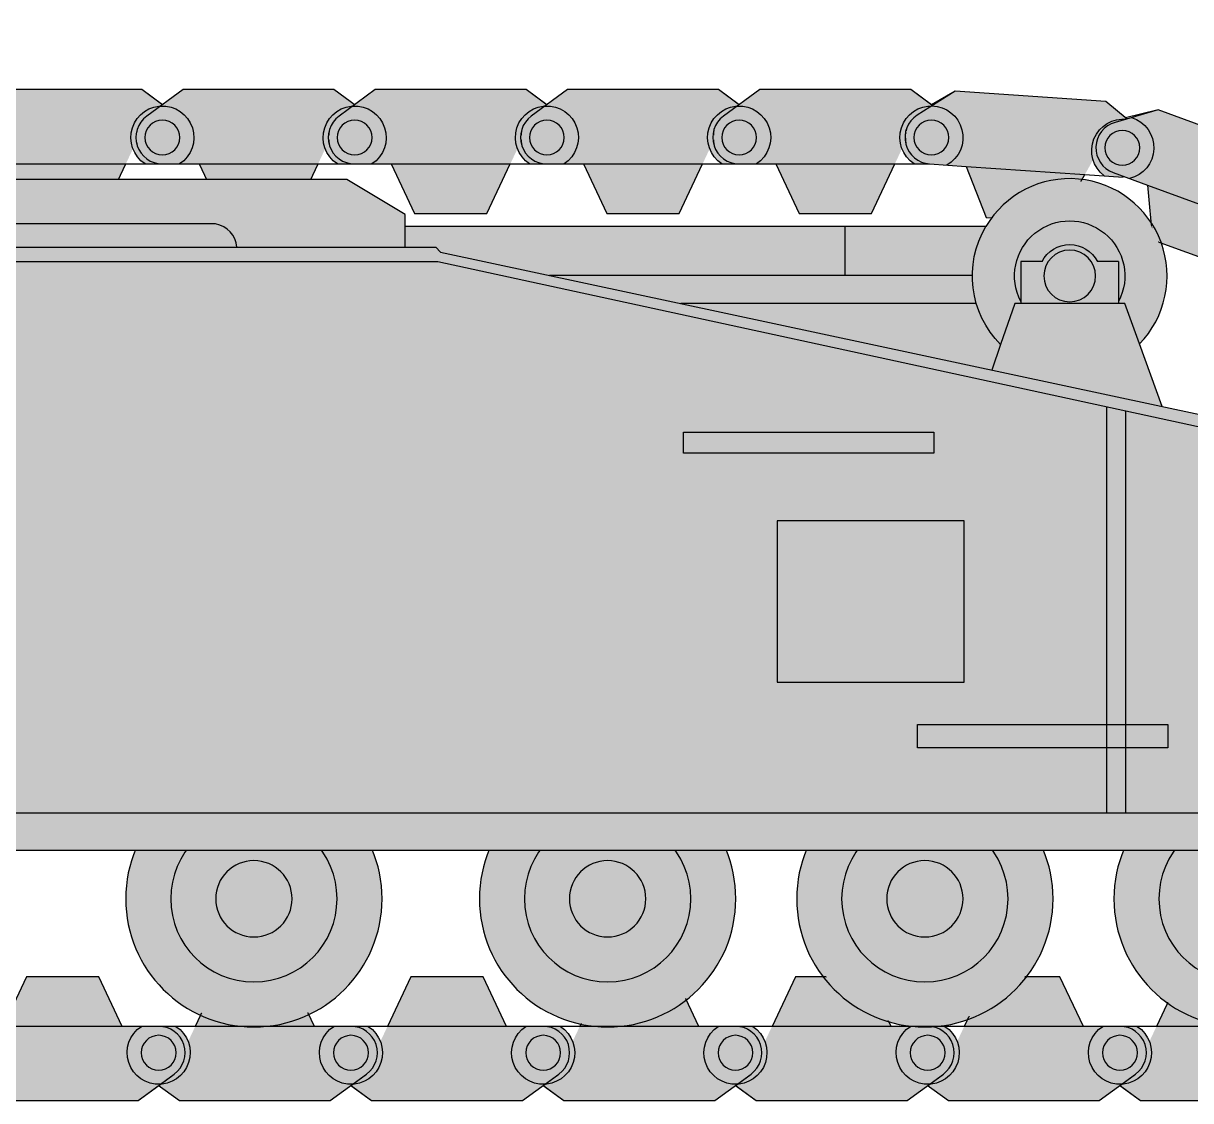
# Model space of a CAD drawing. Header units: millimetres. Extents: x -4144 to 24821, y -10508 to 12478.
# Drawn here: x 3826 to 5538, y -521 to 1060 of the extents above; entities that cross this region are included whole.
import ezdxf
from ezdxf.enums import TextEntityAlignment as Align

# ---------------------------------------------------------------- set-up
doc = ezdxf.new("R2010")
doc.units = ezdxf.units.MM
doc.set_wipeout_variables(frame=1)
doc.layers.add('Техника. Кран LR 1280', color=250, linetype='Continuous')
doc.layers.add('Техника. Кран LR 1280 Штрих', color=31, linetype='Continuous')
doc.styles.get("Standard").update_dxf_attribs({"font": 'arial.ttf'})

# ---------------------------------------------------------------- blocks, each defined once
blk = doc.blocks.new('BLOCK-20181117.118430967')
at = {"color": 0, "linetype": 'ByBlock', "lineweight": -2, "ltscale": 20, "transparency": 16777216}
blk.add_wipeout([(-1161.1383157966784, 39.86733143864694), (-3885.087175180772, 39.86733143864694), (-3885.087175180772, 81.08205115640249), (-2259.9080630145045, 81.08205115640249), (-2259.9080630145045, 624.0530674245383), (-2197.7662791206385, 692.3813681737274), (-1858.967477249419, 724.5835040418679), (-1858.967477249419, 1793.1038305710517), (-2197.7662791206385, 1793.1038305710517), (-2197.7662791206385, 692.3813681737274), (-2322.0498469083695, 677.21308875867), (-2322.0498469083695, 1793.1038305710517), (-3033.136698855902, 1793.1038305710517), (-3033.136698855902, 1793.1038305710517), (-3170.7414486279968, 1470.2305449326877), (-3285.2173569703746, 1138.4512626561382), (-3375.9935786947476, 799.4204332199324), (-3442.617449392223, 454.828666643828), (-3448.124170190737, 418.88240031002897), (-2823.1862759043875, 418.88240031880014), (-2791.481295613529, 430.6457322288352), (-2791.481295613529, 430.6457322288352), (-2689.469730476454, 518.2419253426024), (-2575.4717566270483, 589.543499153915), (-2452.06746728284, 642.9366994812099), (-2322.0498469083686, 677.21308875867), (-2322.0498469083695, 677.21308875867), (-2259.9080630145045, 624.0530674245383), (-2259.908063014505, 96.03807330458312), (-3255.5491984352493, 96.03807330458312), (-3521.817240787925, 294.9185368482913), (-3521.817240787925, 294.9185368482913), (-3546.1515130399803, 316.62885473408005), (-3563.603146909815, 344.17763300122533), (-3572.835435264073, 375.45477418265455), (-3573.141231379851, 408.06460701685864), (-3573.141231379851, 408.06460701685864), (-3573.141231379851, 408.06460701685864), (-3510.7260102492796, 756.7134653884968), (-3424.08197211583, 1100.1439487887837), (-3313.63336455943, 1436.674469487094), (-3179.920992873462, 1764.6572250257632), (-3144.6636735593856, 1841.4425715405732), (-3144.6636735593856, 1841.4425715405732), (-3112.730411230957, 1874.7189195089659), (-3074.675167266576, 1900.773611674893), (-3032.1015385614246, 1918.508738286384), (-2986.803520678164, 1927.1769649157222), (-2077.5007872379433, 2037.9601287555624), (-1591.1409128773018, 2023.2150382203035), (-1591.1409128773018, 2023.2150382203035), (-1563.0720416646707, 1919.6302849726635), (-1541.097513267205, 1814.5837108341657), (-1525.2922659877488, 1708.4335492941982), (-1515.710199431597, 1601.5417973343801), (-1515.710199431597, 1601.5417973343783), (-1515.710199431597, 841.4578176013993), (-1488.2985226381793, 895.0592904743253), (-1333.93773275186, 1820.8352116816968), (-1333.93773275186, 1820.8352116816968), (-1314.2054790489478, 1874.7013849384812), (-1273.7940205730672, 1915.4179722387207), (-1220.0777981943963, 1935.5548516119288), (-1162.859158094956, 1931.437366615396), (-1112.5795813298596, 1903.8168920023727), (-1078.4142815591908, 1857.7337199207286), (-1073.4295986867878, 1844.9419345354754), (-1014.0744450726647, 1673.4731477847663), (-984.1958423180772, 1689.2847774320799), (-984.1958423167382, 1707.6891415131322), (-942.9778677961428, 1707.6891415132632), (-942.9778677961428, 1707.6891415132632), (-834.887643779022, 1739.5122845187143), (-722.7229877132552, 1750.2500165169158), (-610.5583316474962, 1739.512284518647), (-502.4681076303938, 1707.6891415131322), (-502.46810763039355, 1707.6891415131322), (-82.33223490788123, 1707.6891415131322), (-82.33223490788123, 1680.2774647197148), (207.24294763318284, 1680.2774647204715), (207.2429476331829, 1680.2774647204715), (319.730582219135, 1724.8544116581534), (438.9313557384544, 1745.6329516796122), (559.86711728988, 1741.7453160222794), (677.4872581182242, 1713.3538630029643), (753.7076089395757, 1680.2774647204715), (1371.9824703341708, 1680.2774647203942), (1444.4155635952293, 1761.1480188081405), (1458.672534929463, 1808.9302851441325), (1458.672534929463, 1808.9302851441325), (1466.408380564658, 1825.120884910837), (1478.7345379964281, 1838.1610026811832), (1494.4643834621306, 1846.7952826235023), (1512.0836244082564, 1850.192513404535), (1512.0836244082564, 1850.192513404535), (1556.8277146217006, 1851.7462514700082), (1598.042434339469, 1875.852974323796), (1648.8030218182969, 1959.8880510615909), (1648.8030218182969, 1959.8880510615909), (1675.3473415628514, 1985.1579434244422), (1711.051456357793, 1993.42743902217), (1746.0025270990063, 1982.4006069850902), (1770.4967887508894, 1955.138921108016), (1804.2236128737247, 1887.975437202822), (1804.2236128737247, 1887.975437202822), (1913.7416274818959, 1869.7294157529177), (2016.5098665317428, 1827.707970453408), (2107.4359819621523, 1763.9933382626623), (2182.0144238882817, 1681.7426919288055), (2183.067502463412, 1680.2774647203942), (3957.2935245982003, 1680.2774647197148), (3957.2935245982003, 2719.393865150917), (4001.813198255585, 2815.4319384555065), (4084.0482286358306, 2890.8626519012105), (4464.701158859272, 3014.312401999211), (4361.85876862015, 2760.608584868678), (4190.389981869855, 2702.2858682869482), (4176.586938945511, 2691.982188357506), (4169.782622010978, 2671.3748284986286), (4169.782622010978, 2599.2490689925544), (4162.978305076438, 2599.2490689925544), (4162.978305076438, 1680.2774647197148), (4476.766929374797, 1680.2774647197148), (4488.807881713052, 1635.7577910623295), (4488.807881713052, 41.214719717761), (3079.3422309878515, 41.214719717761), (3055.429917189336, 44.714082712663185), (1161.1383157966773, 44.714082712663185), (1161.1383157966773, 0), (-1161.1383157966784, 0)], dxfattribs=at)
blk = doc.blocks.new('BLOCK-20181117.19732167')
at = {"color": 0, "linetype": 'ByBlock', "lineweight": -2}
blk.add_wipeout([(-3540.684293010622, 1084.3118142569629), (-3540.684293010622, 1084.3118142569629), (-3603.4633403158414, 1067.2502131801784), (-3635.790456562499, 1010.7943492949325), (-3618.7288554857146, 948.0153019897134), (-3562.2729916004687, 915.6881857430562), (-186.3979754101316, 483.4786025169624), (-186.3979754101316, -483.4786025169633), (-3562.2729916004687, -915.6881857430571), (-3562.2729916004687, -915.6881857430571), (-3618.7288554857137, -948.0153019897161), (-3635.7904565624945, -1010.7943492949371), (-3603.463340315835, -1067.250213180182), (-3540.6842930106145, -1084.3118142569638), (3472.3904939607737, -186.4355255100745), (3472.3904939607737, -186.43552551007633), (3575.061762218257, -138.98009519815423), (3631.908595683963, -41.19540970695925), (3622.3448896818977, 71.50748608190406), (3549.83397613129, 158.31517357411758), (3472.3904939607737, 186.4355255100745), (840.4793116141515, 523.3962334019898), (879.3957084393179, 822.4407095256756), (870.6248160159355, 838.9165873070815), (870.6248160159355, 838.9165873070815), (866.6272968502794, 935.1093109105313), (838.4264969846624, 1027.162203970276), (787.8568395898764, 1109.0873526408968), (718.2078111948865, 1175.5556388935402), (718.2078111948867, 1175.5556388935402), (718.2306016184733, 1175.6819629557067), (738.8379614773434, 1216.7022736181962), (738.8379614773434, 1216.7022736181962), (745.4073263509933, 1260.4035092974582), (720.0804911664736, 1296.618229706066), (676.7780139366131, 1305.44149556939), (639.3005251778517, 1282.0237161897312), (611.4201644052752, 1230.4024368557784), (611.4201644052752, 1230.4024368557784), (527.0678940898252, 1247.5471852644014), (441.0246583089693, 1245.1368986163625), (357.7644483193313, 1223.2969046180315), (281.61654634905835, 1183.1628177230823), (281.61654634905835, 1183.1628177230832), (281.61654634905835, 1183.1628177230832), (269.7854500419263, 1180.9787665147087), (259.2288651317478, 1175.2078537148454), (251.00357789333884, 1166.4277871231225), (245.93299577654523, 1155.5175113930463), (245.93299577654523, 1155.5175113930463), (245.93299577654528, 1155.5175113930463), (202.85751369798658, 1111.0725109415253), (167.6239346824028, 1060.185870934658), (141.17949162288974, 1004.225647090324), (124.23512695008957, 944.6962952773647), (124.2351269500895, 944.6962952773647), (104.28680506811304, 925.283099764798), (87.17880820413068, 774.4216728733882), (56.462177471082576, 750.5093590748793), (40.497947612536706, 625.8169718077506), (-1813.0345923153661, 863.1227140926949), (-1818.7408887975375, 930.9115516283673), (-1818.7408887975375, 930.9115516283673), (-1822.7051156081845, 947.1729390832079), (-1831.4449982979515, 961.4474711852345), (-1844.1258666259732, 972.3719114276464), (-1859.536681062608, 978.9029614628471), (-1859.536681062608, 978.9029614628471), (-2498.646580919082, 1139.179106825307), (-2498.646580919082, 1139.179106825307), (-2532.8077280570046, 1142.3530510053024), (-2566.3371130761366, 1135.0840596257985), (-2596.116855191014, 1118.0480725687512), (-2619.3777510391815, 1092.8292577715165), (-2619.3777510391815, 1092.8292577715165), (-2683.5390475387107, 997.4088592708795), (-2690.5144116672786, 975.4654949102678)], dxfattribs=at)
blk = doc.blocks.new('BLOCK-20181117.15184104')
at = {"color": 0, "linetype": 'ByBlock', "lineweight": -2}
blk.add_wipeout([(251.64393808422437, -70.24174734763704), (30.35606191578013, -70.24174734763704), (-22.88762017563795, -31.266707726249365), (-22.88762017563795, -31.266707726249365), (-36.883996984470286, -11.8752236102045), (-36.83062430946947, 12.039737634907397), (-22.747832721461634, 31.368555526500643), (2.2453150450019166e-12, 38.74855054505849), (2.2453150450019166e-12, 38.74855054505849), (53.717670515006375, 38.74855054505849), (87.95309152282559, 111.33631027682816), (194.04690847717887, 111.33631027682816), (228.28232948499812, 38.74855054505849), (284.43911724191366, 38.74855054505849), (284.43911724191366, -46.23526701318491)], dxfattribs=at)
at = {"layer": 'Техника. Кран LR 1280 Штрих', "lineweight": -2}
h = blk.add_hatch(color=252, dxfattribs=at)
h.dxf.hatch_style = 1
h.paths.add_polyline_path([(25.34164634267654, 38.74855054505861), (0, 38.74855054505861), (-22.74783272146306, 31.36855552650195), (-36.83062430947029, 12.03973763490831), (-36.88399698447029, -11.87522361020456), (-22.88762017564295, -31.26670772624857), (-2.439117241912754, -46.23526701318406, 0.7661839499770542)])
h.paths.add_polyline_path([(-25.57162943335425, 0, -1), (25.57162943335425, 0, -1)], flags=16)
h.paths.add_polyline_path([(284.4391172419128, 38.74855054505861), (256.6583536573235, 38.74855054505861, 0.7661839499770546), (284.4391172419128, -46.23526701318406)])
h.paths.add_polyline_path([(194.0469084771757, 111.336310276829), (87.95309152282425, 111.336310276829), (53.71767051500501, 38.74855054505861), (228.282329484995, 38.74855054505861)])
h = blk.add_hatch(color=256, dxfattribs=at)
h.dxf.hatch_style = 1
h.set_gradient(color1=(91, 91, 91), color2=(214, 214, 214), rotation=90.00000000000003, tint=1)
h.paths.add_polyline_path([(53.71767051500501, 38.74855054505861), (25.34164634267594, 38.74855054505861, -0.7661839499770527), (-2.43911724191247, -46.23526701318407), (30.35606191577972, -70.24174734763619), (251.6439380842203, -70.24174734763619), (284.4391172419128, -46.23526701318407, -0.5426867853487354), (238.7561452116305, 16.54140960567262), (228.282329484995, 38.74855054505861)])
h = blk.add_hatch(color=256, dxfattribs=at)
h.dxf.hatch_style = 1
h.set_gradient(color1=(91, 91, 91), color2=(214, 214, 214), rotation=270, tint=1, name='SPHERICAL')
h.paths.add_polyline_path([(25.57162943335754, 0, 1), (-25.57162943335754, 0, 1)])
at = {"color": 0, "linetype": 'ByBlock', "lineweight": -2, "ltscale": 20, "transparency": 16777216}
blk.add_line((53.71767051500501, 38.74855054505861), (228.282329484995, 38.74855054505861), dxfattribs=at)
at = {"color": 0, "linetype": 'ByBlock', "lineweight": -2}
blk.add_lwpolyline([(284.4391172419128, -46.23526701318406), (251.6439380842203, -70.24174734763619), (30.35606191577972, -70.24174734763619), (-22.88762017564295, -31.26670772624857, -0.7251794779725914), (0, 38.74855054505861), (53.71767051500501, 38.74855054505861), (87.95309152282425, 111.336310276829), (194.0469084771757, 111.336310276829), (228.282329484995, 38.74855054505861), (284.4391172419128, 38.74855054505861)], format="xyb", close=True, dxfattribs=at)
at = {"color": 0, "linetype": 'ByBlock', "lineweight": -2, "ltscale": 20, "transparency": 16777216}
blk.add_circle((0, 0), 25.57162943335754, dxfattribs=at)
at = {"color": 0, "linetype": 'ByBlock', "lineweight": -2}
for centre, start, end in [((0, 0), 266.9801905621776, 56.81521624378775), ((282, 0), 123.1847837562123, 273.0198094378225)]:
    blk.add_arc(centre, 46.29955948710767, start, end, dxfattribs=at)
blk = doc.blocks.new('BLOCK-20181117.118010893')
at = {"color": 0, "linetype": 'ByBlock', "lineweight": -2}
blk.add_wipeout([(172.11237614303275, 134.07480107783954), (127.2897428600246, 196.85281550919018), (61.024731785132815, 236.33820340915082), (-15.520097004719062, 245.87952071328453), (-89.45051417062868, 223.86950099406414), (-148.31269665062138, 174.01580480152546), (-182.19111530596106, 104.71645199228618), (-185.3788385687348, 27.6451475348822), (-157.33888392204386, -44.21519266593657), (-102.79467437934183, -98.75945685317913), (-30.934362270077635, -126.79948349234309), (46.136945380872994, -123.61183744260495), (115.43633213079661, -89.73348821407251), (165.29008729373675, -30.8713556794836), (187.30018107931696, 43.05903943589408), (187.94211094893427, 58.57932408523595)], dxfattribs=at)
at = {"layer": 'Техника. Кран LR 1280 Штрих', "lineweight": -2}
h = blk.add_hatch(color=253, dxfattribs=at)
h.dxf.hatch_style = 1
edge = h.paths.add_edge_path()
edge.add_arc((0, 58.57932408523601), 187.9421109489342, 0, 360)
at = {"color": 0, "linetype": 'ByBlock', "lineweight": -2}
for radius in [187.9421109489342, 122.0056045605368]:
    blk.add_circle((0, 58.57932408523601), radius, dxfattribs=at)
at = {"color": 0, "linetype": 'ByBlock', "lineweight": -2, "ltscale": 20, "transparency": 16777216}
blk.add_circle((0, 58.57932408523601), 55.98202072256883, dxfattribs=at)
blk = doc.blocks.new('BLOCK-20181117.118334618')
at = {"color": 0, "linetype": 'ByBlock', "lineweight": -2}
blk.add_wipeout([(3113.6554292434334, -445.7799637397102), (3099.852386319091, -438.97564680517826), (-3826.942253038023, -438.97564680517826), (-3826.942253038023, -384.15229321834295), (-3813.3336191689546, -384.15229321834295), (-3813.3336191689546, 272.1429414442655), (-2513.514675617402, 445.779963739712), (1721.4921844374746, 445.779963739712), (1728.296501372011, 438.78123774990763), (3826.942253038025, -10.30367992943502), (3823.4428900431208, -30.911039788311427), (3823.4428900431208, -445.7799637397102)], dxfattribs=at)
at = {"layer": 'Техника. Кран LR 1280 Штрих', "lineweight": -2}
h = blk.add_hatch(color=256, dxfattribs=at)
h.dxf.hatch_style = 1
h.paths.add_polyline_path([(3823.442890043123, -445.7799637397111), (3113.655429243438, -445.7799637397111), (3099.852386319093, -438.9756468051783), (-3826.942253038025, -438.9756468051783), (-3826.942253038025, -384.1522932183434), (-3813.333619168952, -384.1522932183434), (-3813.333619168952, 272.1429414442682), (-2513.5146756174, 445.7799637397111), (1721.492184437477, 445.7799637397111), (1728.29650137201, 438.7812377499067), (3826.942253038025, -10.30367992943502), (3823.442890043123, -30.91103978831234)])
at = {"color": 0, "linetype": 'ByBlock', "lineweight": -2, "ltscale": 20, "transparency": 16777216}
for points in [[(3823.442890043123, -445.7799637397111), (3113.655429243438, -445.7799637397111), (3099.852386319093, -438.9756468051783), (-3826.942253038025, -438.9756468051783), (-3826.942253038025, -384.1522932183434), (-3813.333619168952, -384.1522932183434), (-3813.333619168952, 272.1429414442682), (-2513.5146756174, 445.7799637397111), (1721.492184437477, 445.7799637397111), (1728.29650137201, 438.7812377499067), (3826.942253038025, -10.30367992943502), (3823.442890043123, -30.91103978831234), (3823.442890043123, -445.7799637397111)], [(3823.442890043123, -384.1522932183434), (-3778.92321638573, -384.1522932183434), (-3778.92321638573, 253.7038171305394), (-2510.209721677769, 425.1726038808338), (1724.693436472182, 425.1726038808338), (3823.442890043123, -30.91103978831234)], [(2705.590822226579, -384.1522932183434), (2705.590822226579, 212.4890974127775)], [(2733.002499019996, 205.6847804782446), (2733.002499019996, -384.1522932183434)]]:
    blk.add_lwpolyline(points, dxfattribs=at)
for points in [[(2451.88700509604, 143.8627009016127), (2084.842708741671, 143.8627009016127), (2084.842708741671, 174.773740689925), (2451.88700509604, 174.773740689925)], [(2496.406678753432, 44.51967365739256), (2222.095501764015, 44.51967365739256), (2222.095501764015, -192.0761466091717), (2496.406678753432, -192.0761466091717)], [(2794.824578596628, -288.1142199137612), (2427.78028224226, -288.1142199137612), (2427.78028224226, -253.8982261858109), (2794.824578596628, -253.8982261858109)]]:
    blk.add_lwpolyline(points, close=True, dxfattribs=at)
blk = doc.blocks.new('BLOCK-20181117.11843043')
at = {"color": 0, "linetype": 'ByBlock', "lineweight": -2}
for points in [[(-3386.455611902216, 1376.79244748623), (-3178.705741845952, 1453.004753780859), (-3130.613986273151, 1441.330558145937), (-3101.888454187392, 1465.52662155238), (-2881.113933863671, 1480.590993924623), (-2846.096523118649, 1460.636045534277), (-2815.790461202865, 1482.820460990513), (-2594.502585034417, 1482.820460990513), (-2564.19652311864, 1460.63604553428), (-2533.890461202864, 1482.820460990513), (-2312.602585034423, 1482.820460990513), (-2282.296523118639, 1460.63604553428), (-2251.990461202862, 1482.820460990513), (-2030.702585034422, 1482.820460990513), (-2000.396523118645, 1460.636045534277), (-1970.090461202868, 1482.820460990513), (-1748.80258503442, 1482.820460990513), (-1718.496523118643, 1460.63604553428), (-1688.190461202867, 1482.820460990513), (-1466.902585034419, 1482.820460990513)], [(-1461.45326644343, 0), (-1682.741142611871, 0), (-1713.047204527647, 22.18441545623136), (-1743.353266443417, 0), (-1964.641142611865, 9.094947017729282e-13), (-1994.947204527649, 22.18441545623682), (-2025.253266443426, 0), (-2246.541142611874, 0), (-2276.847204527643, 22.18441545623136), (-2307.15326644342, 0), (-2528.441142611868, 0), (-2558.747204527644, 22.18441545623682), (-2589.053266443429, 0), (-2810.341142611869, 0), (-2840.647204527639, 22.18441545623682), (-2870.953266443423, 0), (-3092.241142611863, 0), (-3122.547204527647, 22.18441545623682), (-3152.853266443431, 0), (-3374.141142611872, 0)]]:
    blk.add_lwpolyline(points, dxfattribs=at)
at = {"color": 0, "linetype": 'ByBlock', "lineweight": -2, "ltscale": 20, "transparency": 16777216, "rotation": 180}
blk.add_blockref('BLOCK-20181117.15184104', (-1436.546523118646, 1412.578713642878), dxfattribs=at)
at = {"color": 0, "linetype": 'ByBlock', "lineweight": -2, "ltscale": 20, "transparency": 16777216}
blk.add_blockref('BLOCK-20181117.15184104', (-3404.497204527652, 70.24174734763619), dxfattribs=at)
at = {"color": 0, "linetype": 'ByBlock', "lineweight": -2, "ltscale": 20, "transparency": 16777216, "rotation": 180}
blk.add_blockref('BLOCK-20181117.15184104', (-1718.446523118648, 1412.578713642878), dxfattribs=at)
at = {"color": 0, "linetype": 'ByBlock', "lineweight": -2, "ltscale": 20, "transparency": 16777216}
blk.add_blockref('BLOCK-20181117.15184104', (-3122.597204527643, 70.24174734763619), dxfattribs=at)
at = {"color": 0, "linetype": 'ByBlock', "lineweight": -2, "ltscale": 20, "transparency": 16777216, "rotation": 180}
blk.add_blockref('BLOCK-20181117.15184104', (-2000.346523118642, 1412.578713642878), dxfattribs=at)
at = {"color": 0, "linetype": 'ByBlock', "lineweight": -2}
blk.add_blockref('BLOCK-20181117.118010893', (-3301.677340954033, 237.4871004353827), dxfattribs=at)
at = {"color": 0, "linetype": 'ByBlock', "lineweight": -2, "ltscale": 20, "transparency": 16777216}
blk.add_blockref('BLOCK-20181117.15184104', (-2840.697204527649, 70.24174734763619), dxfattribs=at)
at = {"color": 0, "linetype": 'ByBlock', "lineweight": -2, "ltscale": 20, "transparency": 16777216, "rotation": 180}
blk.add_blockref('BLOCK-20181117.15184104', (-2282.246523118643, 1412.578713642878), dxfattribs=at)
at = {"color": 0, "linetype": 'ByBlock', "lineweight": -2}
blk.add_blockref('BLOCK-20181117.118010893', (-2836.490896319825, 237.4871004353827), dxfattribs=at)
at = {"color": 0, "linetype": 'ByBlock', "lineweight": -2, "ltscale": 20, "transparency": 16777216}
blk.add_blockref('BLOCK-20181117.15184104', (-2558.79720452764, 70.24174734763619), dxfattribs=at)
at = {"color": 0, "linetype": 'ByBlock', "lineweight": -2, "ltscale": 20, "transparency": 16777216, "rotation": 180}
blk.add_blockref('BLOCK-20181117.15184104', (-2564.146523118645, 1412.578713642878), dxfattribs=at)
at = {"color": 0, "linetype": 'ByBlock', "lineweight": -2, "ltscale": 20, "transparency": 16777216}
blk.add_blockref('BLOCK-20181117.15184104', (-2276.897204527653, 70.24174734763619), dxfattribs=at)
at = {"color": 0, "linetype": 'ByBlock', "lineweight": -2, "ltscale": 20, "transparency": 16777216, "rotation": 183.9034809973443}
blk.add_blockref('BLOCK-20181117.15184104', (-2846.046523118639, 1412.578713642878), dxfattribs=at)
at = {"color": 0, "linetype": 'ByBlock', "lineweight": -2}
blk.add_blockref('BLOCK-20181117.118010893', (-2371.30445168561, 237.4871004353827), dxfattribs=at)
at = {"color": 0, "linetype": 'ByBlock', "lineweight": -2, "ltscale": 20, "transparency": 16777216}
blk.add_blockref('BLOCK-20181117.15184104', (-1994.997204527644, 70.24174734763619), dxfattribs=at)
at = {"color": 0, "linetype": 'ByBlock', "lineweight": -2, "ltscale": 20, "transparency": 16777216, "rotation": 200.145383929484}
blk.add_blockref('BLOCK-20181117.15184104', (-3126.01531124561, 1397.515006181558), dxfattribs=at)
at = {"color": 0, "linetype": 'ByBlock', "lineweight": -2, "ltscale": 20, "transparency": 16777216}
blk.add_blockref('BLOCK-20181117.15184104', (-1713.09720452765, 70.24174734763619), dxfattribs=at)
at = {"color": 0, "linetype": 'ByBlock', "lineweight": -2}
blk.add_blockref('BLOCK-20181117.118010893', (-1852.631723963947, 237.4871004353827), dxfattribs=at)
blk.add_wipeout([(-3151.050628911585, 1109.789873661648), (-3185.342637461434, 1167.490232446802), (-3189.482496932913, 1234.4837755526482), (-3162.5554362353137, 1295.9671607595988), (-3110.511439143109, 1338.3546072618942), (-3044.8504960093064, 1352.2799008350312), (-2980.0814888336968, 1334.6660152953705), (-2930.516211469735, 1289.4050328253447), (-2926.034539647336, 1282.3221285770346), (-2074.6362333398656, 1282.3221285770346), (-2074.6362333398656, 1299.6245344962817), (-1988.90183996472, 1350.9485250882071), (1985.4024769698183, 1350.9485250882071), (2077.9411872795017, 1299.6245344962817), (2077.9411872795017, 1282.3221285770346), (2879.0320015512525, 1282.322128577036), (2879.0320015512525, 1282.322128577036), (2925.8562305475584, 1330.4133422570821), (2989.4801700093617, 1351.7971581391757), (3055.845047918538, 1341.748464969488), (3110.2864361301486, 1302.4876893287642), (3140.774600684119, 1242.6901552955915), (3140.572672434326, 1175.5691267032025), (3111.8995252003274, 1118.5218360031295), (2115.6565440023514, 1251.605497843987), (-2119.350316052525, 1251.605497843987), (-2126.1546329870625, 1244.6067718541826), (-3184.346790500664, 1018.1663935441852)], dxfattribs=at)
at = {"layer": 'Техника. Кран LR 1280 Штрих', "lineweight": -2}
h = blk.add_hatch(color=253, dxfattribs=at)
h.dxf.hatch_style = 1
edge = h.paths.add_edge_path()
edge.add_arc((-3048.887013518424, 1209.547177097791), 142.7897891974528, 30.641515138044497, 224.3172327366023, ccw=False)
edge.add_line((-2926.034539647335, 1282.322128577034), (-2074.636233339865, 1282.322128577034))
edge.add_line((-2074.636233339865, 1282.322128577034), (-2074.636233339865, 1299.624534496281))
edge.add_line((-2074.636233339865, 1299.624534496281), (-1988.901839964718, 1350.948525088206))
edge.add_line((-1988.901839964718, 1350.948525088206), (1985.402476969815, 1350.948525088206))
edge.add_line((1985.402476969815, 1350.948525088206), (2077.941187279503, 1299.624534496281))
edge.add_line((2077.941187279503, 1299.624534496281), (2077.941187279503, 1282.322128577034))
edge.add_line((2077.941187279503, 1282.322128577034), (2879.032001551248, 1282.322128577034))
edge.add_arc((3001.884475422339, 1209.547177097791), 142.789789197454, -39.604012106766675, 149.3584848619559, ccw=False)
edge.add_line((3111.89952520033, 1118.521836003129), (2115.656544002348, 1251.605497843986))
edge.add_line((2115.656544002348, 1251.605497843986), (-2119.350316052529, 1251.605497843986))
edge.add_line((-2119.350316052529, 1251.605497843986), (-2126.154632987062, 1244.606771854182))
edge.add_line((-2126.154632987062, 1244.606771854182), (-3184.346790500662, 1018.166393544185))
edge.add_line((-3184.346790500662, 1018.166393544185), (-3151.050628911587, 1109.789873661647))
at = {"color": 0, "linetype": 'ByBlock', "lineweight": -2, "ltscale": 20, "transparency": 16777216}
for p, q in [((-2719.29666062328, 1282.322128577034), (-2719.29666062328, 1210.390778126224)), ((-3120.556950705606, 1230.998137985109), (-3120.556950705606, 1169.17605840847)), ((-2977.217076331246, 1230.998137985109), (-2977.217076331246, 1169.17605840847)), ((-3151.050628911587, 1109.789873661648), (-3129.469566928849, 1169.17605840847)), ((-3129.469566928849, 1169.17605840847), (-2968.304460107996, 1169.17605840847)), ((-2968.304460107996, 1169.17605840847), (-2947.605549919957, 1108.894362778443)), ((-2947.605549919957, 1108.894362778443), (-2934.789061289754, 1071.568742268335))]:
    blk.add_line(p, q, dxfattribs=at)
at = {"color": 0, "linetype": 'ByBlock', "lineweight": -2}
blk.add_lwpolyline([(-3151.050628911587, 1109.789873661647, -1.12707689131897), (-2926.034539647335, 1282.322128577034), (-2074.636233339865, 1282.322128577034), (-2074.636233339865, 1299.624534496281), (-1988.901839964718, 1350.948525088206), (1985.402476969815, 1350.948525088206), (2077.941187279503, 1299.624534496281), (2077.941187279503, 1282.322128577034), (2879.032001551248, 1282.322128577034, -1.081438828539655), (3111.89952520033, 1118.521836003129), (2115.656544002348, 1251.605497843986), (-2119.350316052529, 1251.605497843986), (-2126.154632987062, 1244.606771854182), (-3184.346790500662, 1018.166393544185)], format="xyb", close=True, dxfattribs=at)
at = {"color": 0, "linetype": 'ByBlock', "lineweight": -2, "ltscale": 20, "transparency": 16777216}
blk.add_lwpolyline([(-1827.464357798577, 1251.605497843986, -0.3506297457936712), (-1796.553318010257, 1285.821491571936), (-1429.509021655889, 1285.821491571936, -0.4358228060599446), (-1398.792390922848, 1251.605497843986)], format="xyb", dxfattribs=at)
for points in [[(-2074.636233339865, 1251.605497843986), (-2074.636233339865, 1282.322128577034)], [(-3120.556950705606, 1230.998137985109), (-3089.512037693334, 1230.998137985109)], [(-3008.261989343519, 1230.998137985109), (-2977.217076331246, 1230.998137985109)], [(-2906.09971633707, 1210.390778126224), (-2286.05145216165, 1210.390778126224)], [(-2911.923161809937, 1169.17605840847), (-2478.65443889462, 1169.17605840847)]]:
    blk.add_lwpolyline(points, dxfattribs=at)
blk.add_circle((-3048.887013518426, 1209.547177097791), 37.92529518356415, dxfattribs=at)
for radius, start, end in [(80.83547692137282, 332.4509095904758, 207.5490904095242), (142.7897891974514, 315.1783690938367, 30.64151513803114), (45.94057370343705, 27.83509960488084, 152.1649003951192)]:
    blk.add_arc((-3048.887013518426, 1209.547177097791), radius, start, end, dxfattribs=at)
at = {"color": 0, "linetype": 'ByBlock', "lineweight": -2, "xscale": -1}
blk.add_blockref('BLOCK-20181117.118334618', (-397.8581316150521, 805.825534104275), dxfattribs=at)
blk = doc.blocks.new('*U102')
at = {"color": 0, "linetype": 'ByBlock', "lineweight": -2, "ltscale": 20, "transparency": 16777216, "xscale": -1}
blk.add_blockref('BLOCK-20181117.19732167', (5148.521357694539, 2249.999999999993), dxfattribs=at)
at = {"layer": 'Техника. Кран LR 1280', "lineweight": -2}
for tag, p in [('СТРЕЛА', (21700.09720452765, -2028.365654193055)), ('ВЫЛЕТ', (21700.09720452765, -2127.006201579572))]:
    blk.add_attdef(tag, text='', height=50, dxfattribs=at).set_placement(p, align=Align.MIDDLE)
at = {"color": 0, "linetype": 'ByBlock', "lineweight": -2, "ltscale": 20, "transparency": 16777216, "xscale": -1}
blk.add_blockref('BLOCK-20181117.118430967', (0, 1560.132668561353), dxfattribs=at)
blk.add_blockref('BLOCK-20181117.11843043', (0, 0), dxfattribs=at)
at = {"layer": 'Техника. Кран LR 1280', "lineweight": -2}
for tag, height, p in [('МАРКА', 250, (-3740.851708006118, 3018.110567181704)), ('МОДЕЛЬ', 200, (-3740.851708006118, 2608.460380315968))]:
    blk.add_attdef(tag, text='', height=height, dxfattribs=at).set_placement(p, align=Align.MIDDLE)

msp = doc.modelspace()

# ---------------------------------------------------------------- block references
at = {"layer": 'Техника. Кран LR 1280', "linetype": 'Continuous'}
msp.add_blockref('*U102', (2311.505347885876, -520.5115478210173), dxfattribs=at)

doc.saveas('drawing.dxf')
